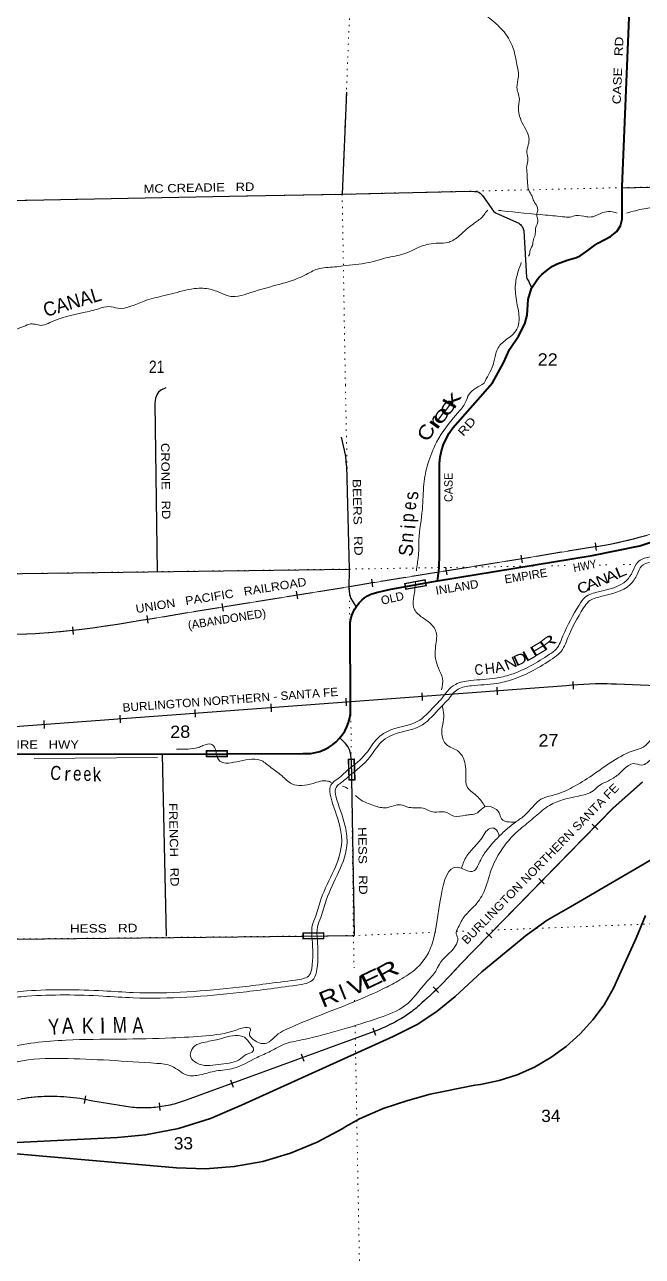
# Model space of a CAD drawing. Header units: feet. Extents: x 245918 to 509309, y -547785 to -360805.
# Drawn here: x 329308 to 338113, y -467793 to -450254 of the extents above; entities that cross this region are included whole.
import ezdxf
from ezdxf.enums import TextEntityAlignment as Align

# ---------------------------------------------------------------- set-up
doc = ezdxf.new("R2010")
doc.units = ezdxf.units.FT
doc.header["$LTSCALE"] = 60
doc.linetypes.add('DOTTED', pattern=[1.5, 0.3, -1.2])
doc.linetypes.add('LONG_DASHED', pattern=[7.5, 6, -1.5])
for name, color, linetype, lineweight in [('18', 7, 'Continuous', 35), ('26', 7, 'Continuous', 40), ('27', 7, 'Continuous', 13), ('29', 7, 'Continuous', 25), ('31', 7, 'Continuous', 13), ('34', 7, 'Continuous', 25), ('39', 7, 'Continuous', 13), ('61', 7, 'Continuous', 13), ('63', 7, 'Continuous', 25), ('7', 7, 'DOTTED', 13)]:
    doc.layers.add(name, color=color, linetype=linetype, lineweight=lineweight)
doc.layers.add('30', color=7, linetype='Continuous')
doc.layers.add('41', color=7, linetype='Continuous')

msp = doc.modelspace()

# ---------------------------------------------------------------- linework, layer by layer
at = {"layer": '18'}
for points in [[(328620.1, -466199.5), (330633.4, -466102.66), (331032.49, -466063.3), (331502.09, -465970.78), (331959.45, -465829.69), (332399.55, -465641.56), (334558.71, -464661.53), (334616.14, -464636.34), (334910.83, -464484.6), (335188.04, -464302.88), (335444.73, -464093.18), (335825.64, -463743.65), (336386.54, -463281.83), (336448.51, -463230.31), (336756.7, -463005.53), (337086.69, -462814.21), (339209.82, -461578.25), (345967.91, -457802.6)], [(329024.69, -466318.99), (331471.55, -466534.99), (331883.98, -466546.68), (332295.37, -466515.21), (332701.22, -466440.9), (333097.07, -466324.58), (333478.6, -466167.51), (333841.62, -465971.43), (333877.53, -465949.27), (334082.27, -465836.49), (334418.32, -465687.29), (334768.12, -465574.04), (335089.54, -465485.31), (335726.83, -465355.51), (335807.09, -465344.35), (336070.81, -465289.16), (336327.33, -465206.71), (336573.82, -465097.9), (336807.58, -464963.92), (337026.07, -464806.24), (337226.87, -464626.59), (337407.79, -464426.93), (337566.85, -464209.45), (337702.31, -463976.53), (337812.68, -463730.74), (338026.23, -463262.58), (338158.96, -462937.45)]]:
    msp.add_lwpolyline(points, dxfattribs=at)
at = {"layer": '26'}
for points in [[(335978.97, -455352.16), (336133.08, -455068.93), (336218.24, -454878.38), (336349.5, -454692.08), (336436.61, -454513.6), (336469.28, -454393.16), (336486.41, -454168.12), (336531.31, -454007.54), (336620.18, -453879.32), (336643.97, -453848.73), (336681.67, -453811.02), (336730.57, -453767.19), (336773.3, -453735.33), (336832.45, -453694.82), (336869.13, -453675.45), (336900.02, -453661.56), (337042.67, -453609.97), (337175.23, -453570.4), (337226.73, -453543.97), (337322.08, -453480.64), (337436.6, -453393.11), (337479.07, -453366.82), (337660.05, -453271.19), (337750.66, -453197.25), (337803.19, -453117.1), (337823.69, -453024.74), (337823.91, -452564.46), (337939.48, -449807.35)], [(335193.75, -458174.01), (337395.69, -457815.04), (338075.17, -457674.59), (338075.98, -457674.38), (338132.7, -457658.52), (339029.9, -457352.93), (339319.8, -457199.73), (339778.85, -456963), (340487.38, -456545.69), (340570.08, -456490.21), (341872.04, -455578.86), (342157.85, -455394.24), (342230.1, -455351.62), (342391.27, -455271.05)], [(335193.75, -458174.01), (335197.09, -458147.68), (335217.54, -457986.69), (335221.86, -457795.48), (335221.97, -457719.43), (335219.65, -456537.63), (335220.69, -456501.85), (335230, -456410.66), (335248.79, -456320.94), (335276.85, -456233.67), (335313.89, -456149.82), (335359.48, -456070.3), (335413.14, -455995.98), (335978.97, -455352.16)], [(332199.86, -460635.29), (333272.49, -460632.7), (333321.36, -460634.33), (333387.91, -460630.5), (333453.69, -460619.73), (333517.99, -460602.15), (333580.1, -460577.95), (333639.34, -460547.38), (333695.05, -460510.79), (333746.64, -460468.58), (333793.54, -460421.2), (333835.22, -460369.19), (333871.24, -460313.1), (333901.2, -460253.55), (333924.77, -460191.2), (333941.69, -460126.73), (333951.78, -460060.84), (333954.93, -459994.25), (333951.1, -459927.71), (333947.66, -458789.82), (333949.47, -458768.81), (333957.77, -458717.27), (333971.4, -458666.88), (333990.23, -458618.19), (334014.05, -458571.74), (334042.59, -458528.03), (334075.54, -458487.55), (334112.54, -458450.72), (334153.19, -458417.97), (334197.04, -458389.65), (334243.61, -458366.07), (334292.39, -458347.48), (334342.85, -458334.1), (334525.88, -458291.88), (335030.47, -458200.63), (335193.75, -458174.01)], [(328577.12, -460844.02), (328569.76, -460644.04), (328769.87, -460643.56), (332199.86, -460635.29)]]:
    msp.add_lwpolyline(points, dxfattribs=at)
at = {"layer": '29'}
for p, q in [((333895.25, -451215.33), (333834.09, -452668.24)), ((328475.48, -458080.9), (333933.49, -458006.77)), ((331269.99, -460645.4), (331323.45, -463235.25)), ((333964.06, -460707.47), (334005.17, -463224.99))]:
    msp.add_line(p, q, dxfattribs=at)
for points in [[(337822.22, -452577.77), (339181.86, -452542.74), (339348.66, -452475.18), (339686.16, -452362.21), (339945.16, -452307.15), (340171.73, -452322.29), (340508.95, -452267.61), (341121.25, -452149.9), (341556.87, -452069.55), (341783.93, -451982.18), (341918.69, -451904.43), (342278.17, -451807.64), (342792.36, -451655.3), (343057.56, -451562.08), (343156.07, -451514.31), (343210.44, -451470.35), (343294.89, -451426.53), (343371.17, -451412.82), (343483.31, -451449.52), (343673.86, -451446.4), (344063.2, -451397.99), (344235.9, -451354.59), (344410.84, -451262.96)], [(317034.46, -452554.14), (318053.68, -452599.78), (323164.99, -452845), (326820.82, -452794.84), (327062.19, -452815.16), (327296.76, -452834.35), (327489.27, -452841.29), (327695.93, -452826.19), (327954.84, -452789.22), (328153.29, -452777.77), (328372.1, -452773.1), (332472.12, -452691.96), (333834.09, -452668.24), (335647.29, -452627.06)], [(335647.29, -452627.06), (335721.95, -452628.63), (335754.56, -452631.7), (335780.03, -452638.83), (335801.42, -452652.08), (335831.99, -452684.7), (335992.96, -452908.94), (336019.45, -452933.4), (336105.03, -452970.1), (336349.54, -453080.18), (336362.79, -453089.35), (336375.01, -453099.55), (336387.24, -453111.78), (336398.44, -453129.1), (336415.77, -453161.72), (336422.89, -453190.26), (336461.6, -453850.77), (336467.72, -453871.14), (336492.17, -453911.91), (336499.3, -453926.2), (336508.47, -453948.61), (336535.16, -454001.99)], [(331322.77, -455424.86), (331250.71, -455461.05), (331215.55, -455487.94), (331196.94, -455514.84), (331174.2, -455572.77), (331163.9, -455646.51)], [(331163.81, -455645.56), (331163.9, -455646.51), (331196.47, -458043.95)], [(333896.48, -456531.1), (333885.19, -456402.37), (333868.65, -456311.34), (333823.15, -456129.28)], [(333896.48, -456531.1), (333933.49, -458006.77), (333931.15, -458284.79)], [(333931.15, -458284.79), (333938.96, -458361.56), (333959.64, -458423.62), (334027.88, -458541.55)], [(333964.06, -460707.47), (333957.56, -460651.75), (333941.02, -460587.61), (333916.2, -460533.82), (333883.11, -460488.31), (333802.47, -460407.62)], [(328666.69, -463279.31), (333268.31, -463232.49), (334005.17, -463224.99)]]:
    msp.add_lwpolyline(points, dxfattribs=at)
at = {"layer": '31'}
for p, q in [((334008.73, -460710.27), (334017.63, -461010.14)), ((334017.63, -461010.14), (333927.67, -461012.81)), ((333274.02, -463187), (333574, -463183.79)), ((333574, -463183.79), (333574.96, -463273.78))]:
    msp.add_line(p, q, dxfattribs=at)
for points in [[(333927.67, -461012.81), (333918.77, -460712.94), (334008.73, -460710.27)], [(333574.96, -463273.78), (333274.98, -463276.99), (333274.02, -463187)]]:
    msp.add_lwpolyline(points, dxfattribs=at)
for points in [[(333927, -460720.69), (334000.97, -460718.5), (334009.39, -461002.38), (333935.42, -461004.57)], [(333282.1, -463194.9), (333566.09, -463191.87), (333566.88, -463265.87), (333282.89, -463268.9)]]:
    msp.add_lwpolyline(points, close=True, dxfattribs=at)
at = {"layer": '34', "lineweight": 13}
for p, q in [((330630.51, -458792.41), (337404.79, -457694.61)), ((319274.07, -460985.3), (337028.79, -459668.43)), ((331610.66, -465568.49), (334290.17, -464589.88))]:
    msp.add_line(p, q, dxfattribs=at)
at = {"layer": '34'}
for p, q in [((329990.65, -458827.6), (330002.26, -458937.6)), ((336036.8, -459685.74), (336044.98, -459796.05)), ((337119.33, -459605.66), (337128.07, -459715.92)), ((333884.71, -459845.36), (333892.9, -459955.67)), ((334967.72, -459767.65), (334975.9, -459877.96)), ((331732.63, -460004.98), (331740.81, -460115.29)), ((332815.63, -459927.27), (332823.82, -460037.58)), ((329580.54, -460164.6), (329588.72, -460274.91)), ((330663.55, -460086.89), (330671.73, -460197.2)), ((337396.69, -461637.9), (337475.76, -461715.24)), ((336635.64, -462412.34), (336714.71, -462489.68)), ((335887.82, -463180.72), (335966.89, -463258.06)), ((335131.81, -463956.92), (335207.9, -464037.19)), ((334270.41, -464540.14), (334308.36, -464644.04)), ((333249.62, -464910.18), (333287.56, -465014.07)), ((332243.37, -465280.46), (332281.31, -465384.35)), ((330178.23, -465506.16), (330158.78, -465615.05)), ((331223.8, -465608.18), (331237.27, -465717.97))]:
    msp.add_line(p, q, dxfattribs=at)
for points in [[(330881.69, -458752.82), (330630.68, -458793.5), (330460.87, -458820.75), (330274.66, -458848.13), (330087.19, -458872.32), (329898.44, -458892.24), (329710.68, -458909.94), (329460.23, -458929.2), (329333.52, -458934.57), (327080.62, -458968.23)], [(341437.09, -459755.08), (341340.44, -459761.67), (341236.32, -459767.38), (341131.67, -459771.27), (341026.53, -459772.73), (340922.05, -459773.03), (340817.64, -459771.52), (340712.73, -459767.59), (337744.74, -459644.88), (337673.27, -459643.7), (337609.45, -459642.08), (337526.15, -459642.02), (337443.43, -459642.83), (337360.39, -459645.12), (337277.08, -459649.36), (337194.33, -459654.49), (337111.75, -459661.04), (337028.88, -459669.53), (320859.91, -460868.78)], [(338113.56, -461039.21), (337696.83, -461409.09), (335511.68, -463643.41), (335505.11, -463651.11), (335426.36, -463737.87), (335345.37, -463823.01), (335264.02, -463906.68), (335180.85, -463989.25), (335095.45, -464070.21), (335009.7, -464149.69), (334971.72, -464183.78), (334952.36, -464201.95), (334931.11, -464220.93), (334909.71, -464239.63), (334887.78, -464258.08), (334865.73, -464276.02), (334843.29, -464293.63), (334820.38, -464310.75), (334797.46, -464327.5), (334774.13, -464343.92), (334750.33, -464359.86), (334726.51, -464375.43), (334702.44, -464390.59)], [(334702.44, -464390.59), (334677.9, -464405.26), (334660.3, -464415.69), (334624.71, -464436.01), (334588.64, -464456.09), (334552.21, -464475.27), (334515.57, -464493.73), (334478.33, -464511.75), (334441.07, -464528.93), (334403.53, -464545.7), (334365.45, -464561.72), (334327.34, -464576.89), (334290.55, -464590.92), (331611.03, -465569.53), (331582.81, -465579.97), (331554.5, -465589.71), (331526.02, -465598.96), (331497.24, -465607.95), (331468.38, -465616.24), (331439.51, -465623.99), (331410.36, -465631.47), (331381.11, -465638.26), (331351.86, -465644.49), (331322.25, -465650.31), (331292.79, -465655.52), (331263.2, -465660.4), (331233.38, -465664.65), (331203.69, -465668.29), (331173.82, -465671.45), (331143.99, -465674.22), (331113.92, -465676.35), (331084.06, -465678.04), (331053.95, -465679.08), (331024.03, -465679.68), (330993.94, -465679.81), (330963.99, -465679.32), (330934.01, -465678.29), (330904.08, -465676.88), (330874.06, -465674.76), (330844.09, -465672.27), (330814.25, -465669.16), (330784.45, -465665.68), (330754.74, -465661.42), (330725.07, -465656.8), (330695.59, -465651.72), (330666.09, -465646.1), (330661.6, -465645.13), (330634.51, -465642.11), (330279.04, -465582.36), (330233.51, -465572.32), (330188.05, -465563.39), (330142.41, -465555.24), (330096.4, -465547.54), (330050.41, -465540.95), (330004.49, -465535.19), (329958.2, -465529.9), (329911.95, -465525.69), (329865.77, -465522.33), (329819.15, -465519.69), (329772.88, -465517.94), (329726.49, -465516.71), (329679.87, -465516.54), (329633.59, -465517.23), (329587.13, -465518.72), (329540.82, -465520.79), (329494.27, -465523.89), (329448.12, -465527.63), (329401.73, -465532.41), (329355.74, -465537.83), (329309.58, -465544.02), (329263.77, -465551.11)]]:
    msp.add_lwpolyline(points, dxfattribs=at)
at = {"layer": '34', "lineweight": 13}
for points in [[(327080.61, -458967.13), (329333.49, -458933.47), (329337.5, -458933.3)], [(337673.3, -459642.6), (337744.78, -459643.78), (340712.78, -459766.49)], [(335510.87, -463642.66), (337696.08, -461408.29), (338112.83, -461038.39)], [(330279.25, -465581.27), (330634.67, -465641.02), (330661.78, -465644.04)]]:
    msp.add_lwpolyline(points, dxfattribs=at)
for centre, radius, start, end in [((336027.31, -450104.31), 7726.7, 284.66693, 300.54952), ((336754.25, -452920.47), 4818.26, 277.7595, 284.78346), ((328813.55, -448119.28), 10826.68, 272.75262, 279.66123), ((337541.23, -464400.93), 4760.16, 88.41009, 96.17993), ((330500.56, -459176.04), 6712.22, 311.75996, 318.28344), ((333847.5, -462998.01), 1632.88, 300.54433, 313.47468), ((333469.1, -462380.13), 2357.36, 290.38333, 300.83291), ((329691.13, -468178.27), 2662.76, 77.23995, 108.89262), ((331005.14, -463959.94), 1718.74, 258.47626, 290.62833)]:
    msp.add_arc(centre, radius, start, end, dxfattribs=at)
at = {"layer": '39'}
msp.add_line((329443.78, -460704.41), (331201.24, -460690.08), dxfattribs=at)
for points in [[(336491.07, -453549.3), (336495.44, -453543.07), (336513.87, -453464.77), (336552.4, -453376.51), (336554.6, -453336.33), (336583.07, -453256.06), (336591.57, -453155.6), (336624.26, -453031.14), (336606.54, -452962.72), (336620.89, -452898.47), (336613.11, -452848.18), (336565.38, -452763.54), (336539.63, -452697.09), (336493.91, -452610.44), (336476.33, -452513.88), (336468.96, -452377.17), (336465.5, -452262.59), (336482, -452168.2), (336466.4, -452077.68), (336486.99, -451965.22), (336495.5, -451864.76), (336479.73, -451808.41), (336416.15, -451683.49), (336362.6, -451556.61), (336345.04, -451456.03), (336359.76, -451313.39), (336340.12, -451226.87), (336324.45, -451150.42), (336345.26, -450993.74), (336324.02, -450822.79), (336274.94, -450601.47), (336203.49, -450446.36), (336117.8, -450331.39), (336008, -450224.34), (335916.1, -450149.54), (335753.99, -450076.42), (335610.13, -449963.18), (335574.23, -449920.8), (335548.71, -449806.12), (335529, -449733.66), (335478.95, -449713.33), (335430.99, -449676.92), (335433.36, -449602.57), (335435.7, -449532.23), (335409.88, -449479.85), (335408.02, -449449.69), (335450.34, -449407.68), (335492.7, -449357.63), (335520.93, -449327.62), (335501.32, -449235.06), (335487.7, -449146.56), (335500.06, -449080.29), (335530.42, -449022.15), (335512.64, -448965.78), (335478.83, -448907.34), (335467.31, -448800.75), (335477.78, -448708.35), (335544.46, -448606.15), (335655.45, -448465.98), (335685.98, -448373.67), (335734.43, -448307.57), (335887.42, -448191.71), (335917.75, -448141.61), (335966.26, -448063.45), (336018.64, -448015.45), (336055.04, -447953.32), (336053.26, -447907.08), (336040.05, -447734.16), (336024.5, -447631.58), (336012.85, -447553.14), (336005.13, -447488.78), (335994.32, -447235.48), (335987.8, -447168.42)], [(337888.73, -452936.67), (338137.3, -452875.48), (338356.04, -452850.38), (338562.65, -452845.33), (338668.91, -452853.87), (338898.01, -452760.48), (339151.32, -452637.06), (339352.27, -452557.61), (339617.55, -452448.31), (339876.58, -452387.23), (340025.03, -452379.89), (340133.33, -452382.41)], [(328441.84, -454831.3), (328586.83, -454830.3), (328731.27, -454822.94), (328888.07, -454749.31), (329143.46, -454611.83), (329294.17, -454552.24), (329392.62, -454516.53), (329478.83, -454524.98), (329563.01, -454535.42), (329667.5, -454495.72), (330145.53, -454355.27), (330362.41, -454300.01), (330510.98, -454268.55), (330635.23, -454291.25), (331010.78, -454190.52), (331279.89, -454117.42), (331603.2, -454036.54), (331765.79, -454009.16), (331980.3, -454028.27), (332152.47, -454095.41), (332230.56, -454121.91), (332310.77, -454126.3), (332477.43, -454086.89), (332905.25, -453960.27), (333134.23, -453893.02), (333293, -453825.43), (333397.56, -453771.65), (333481.98, -453733.86), (333726.81, -453704.87), (333843.21, -453689.34), (334204.46, -453642.8), (334493.64, -453567.79), (334740.63, -453508.66), (334961.73, -453409.2), (335070.18, -453379.57), (335208.64, -453366.15), (335339.06, -453354.71), (335409.4, -453326.9), (335558.38, -453211.03), (335741.61, -453063.15), (335856.41, -452963.2), (335902.83, -452903.12), (335907.85, -452899.69)], [(336055.61, -452897.21), (336111.42, -452904.1), (336730.88, -452965.32), (337009.54, -452992.76), (337081.73, -452995.11), (337166.09, -452971.39), (337314.42, -452990.18), (337404.68, -452988.6), (337545.36, -452930.97), (337657.75, -452915.42), (337751.49, -452937.38)], [(335857.3, -455358.57), (335919.66, -455238.77), (335986.53, -455096.37), (336023.4, -454937.76), (336112.37, -454787.44), (336271.43, -454661.56), (336336.08, -454563.38), (336354.81, -454422.77), (336317.86, -454183.41), (336307.09, -453920.05), (336354.12, -453733.35), (336386.17, -453640.53)], [(344852.12, -455224.8), (344914.19, -455674.38), (344865.77, -456068.37), (344694.68, -456434.01), (344559.29, -456634.61), (344514.5, -456864), (344519.17, -457048.55), (344376.58, -457305.43), (344001.84, -457862.61), (343550.01, -458216.23), (343384.48, -458411.23), (343231.18, -458620.11), (342973.07, -458926.8), (342675.59, -459143.76), (342135.93, -459243.79), (341473.16, -459144.93), (341033.42, -458808.09), (340388.23, -458121.03), (339855.91, -457895.89), (339526.35, -457834.39), (339340.85, -457895.23), (339082.98, -458079.52), (338956.66, -458213.77), (338886.64, -458361.25), (338840.16, -458612.75), (338822.85, -458801.62), (338833.08, -459094.43), (338844.68, -459343.09), (338809.72, -459419.84), (338811.05, -459512.13), (338813.08, -459514.1), (338818.62, -459620.38), (338697.98, -460009.38), (338454.23, -460478.4), (338256.96, -460695.94), (338100.09, -460796.51), (337981.56, -460776.13), (337852.39, -460852.23), (337781.24, -460921.47), (337646.3, -461013.7), (337503.05, -461085.98), (337409.98, -461163.57), (337202.64, -461238.77), (336787.7, -461371.13), (336585.58, -461530.54), (336391.51, -461691.84), (336243.18, -461828.41), (336093.68, -462023.18), (335959.24, -462289.98), (335851.61, -462608.57), (335712.27, -462813.23), (335568.15, -462963.79), (335478.38, -463131.62), (335459.07, -463182.06), (335480.26, -463262.02), (335445.85, -463376.89), (335219.07, -463632.97), (335168.37, -463730.02), (335040.27, -463880.34), (334724.63, -464227.99), (334372.27, -464391.56), (333286.57, -464704.08), (333154.7, -464732.06), (333036.89, -464761.84), (332812.04, -464873.41), (332620.91, -464960.43), (332286.46, -465115.71), (332040.51, -465153.35), (331806.83, -465208.86), (331626.53, -465213.45), (331404.22, -465084.2), (331193.23, -465045.08), (329843.5, -464976.11), (329200.88, -465023.44), (328847.79, -465136.85), (328650.13, -465187.84), (328536, -465195.5), (328438.81, -465265.11), (328289.66, -465345.51), (327522.29, -465496.96), (327202.69, -465569.76), (326910.25, -465441.51), (326474.98, -465136.71), (326388.39, -465107.85), (326230.56, -465142.22), (326084.09, -465130.27), (325829.89, -465151.97), (325683.82, -465168.11), (325605.86, -465181.26), (325608.55, -465229.38), (325476.54, -465247.33), (325321.68, -465209.41), (325226.26, -465262.95), (325011.47, -465237.93), (324789.06, -465241.12), (324616.89, -465253.62), (324502.65, -465253.24)], [(335857.3, -455358.57), (335738.1, -455432.53), (335643.08, -455514.15), (335588.8, -455641.35), (335486.52, -455775.25), (335180.03, -456201.02), (335056.16, -456505.8), (334998.24, -456797.59), (334977.32, -457153.06), (334927.58, -457595.22), (334919.03, -457836.14), (334906.28, -457924.61), (334891.1, -458032)], [(335239.03, -459866.98), (335448.19, -459648.57), (335663.83, -459593.31), (336020.08, -459560.11), (336233.77, -459508.89), (336790.75, -459219.99), (336883.88, -459146.42), (336981.34, -458956.4), (337211.52, -458519.68), (337298.09, -458408.08), (337489.34, -458329.09), (337887.81, -458166.87), (337974.21, -458043.22), (338046.41, -457907.75), (338205.69, -457835.24), (338415.92, -457822.19), (338570.32, -457828.01), (338862.95, -457691.38), (338934.21, -457630.16), (339048.28, -457480.04), (339726.7, -457135.22), (339865.64, -457181.39), (340016.93, -457249.46), (340177.72, -457142.81), (340332.91, -456925.88), (340485.73, -456682.9), (340661.91, -456531.89), (341527.63, -455973.69), (341588.65, -455896.57), (341602.7, -455810.24)], [(335348.03, -459861.6), (335487.55, -459715.91), (335676.7, -459667.44), (336032.36, -459634.29), (336260.17, -459579.69), (336831.63, -459283.27), (336943.17, -459195.16), (337047.88, -458991), (337274.81, -458560.46), (337345.14, -458469.79), (337517.8, -458398.48), (337936.6, -458227.98), (338038.27, -458082.48), (338100.63, -457965.47), (338224.16, -457909.24), (338416.83, -457897.28), (338585.62, -457903.64), (338904.01, -457754.98), (338989.12, -457681.87), (339097.59, -457539.11), (339732.77, -457216.27), (339838.36, -457251.36), (340023.9, -457334.84), (340230.68, -457197.68), (340395.21, -456967.7), (340543.17, -456732.45), (340706.84, -456592.16), (341578.73, -456029.98), (341659.55, -455927.84), (341684.53, -455774.3)], [(334881.21, -458185.23), (334856.92, -458392.86), (334849.07, -458543.47), (334945.12, -458672.53), (335078.78, -458768.94), (335172.92, -458904.04), (335162.25, -459136.96), (335206.4, -459419.26), (335264.61, -459564.91), (335248.38, -459724.15)], [(318169.09, -467369.08), (318253.25, -467287.13), (318413.4, -467136.35), (318608.23, -467027.21), (319089.24, -466751.44), (319226.16, -466657.17), (319288.68, -466545.91), (319444.3, -466497.53), (319519.92, -466460.33), (319641.85, -466438.52), (319775.08, -466366.38), (320001.39, -466216.66), (320254.84, -466142.8), (320346.46, -466103.36), (320439.56, -466027.78), (320492.99, -465980.86), (320498.19, -465924.6), (320623.58, -465864.62), (320884.79, -465772.59), (320991.74, -465684.77), (321040.53, -465593.77), (321191.83, -465523.38), (321347.91, -465507.1), (321470.98, -465425.07), (321692.43, -465355.69), (322119.73, -465247.23), (322241.2, -465193.32), (322288.71, -465152.51), (322323.65, -465073.75), (322460.77, -464993.53), (322813.74, -464872.09), (323146, -464843.25), (323346.92, -464878.5), (323464.96, -464864.77), (323608.93, -464842.64), (323777.99, -464892.4), (323874.34, -464903.06), (324042.88, -464916.7), (324480.4, -464960.6), (324671.73, -465026.08), (324774.15, -465040.67), (324968.33, -465025.85), (325176.39, -465000.8), (325536.99, -464991.62), (325864.4, -464904.66), (326087.88, -464837.25), (326331.72, -464791.62), (326563.59, -464888.63), (326739.64, -465006.51), (326885.18, -465092.72), (327136.52, -465289.78), (327307.79, -465353.54), (327524.04, -465340.42), (328286.34, -465114.79), (328680.57, -464936.58), (329013.73, -464831.48), (329897.84, -464714.48), (330673.2, -464699.36), (331404.45, -464682.87), (331890.99, -464651.83), (332306.73, -464575.64), (332506.63, -464540.67), (332524.78, -464548.44), (332513.72, -464614.82), (332567.14, -464706.36), (332649.99, -464753.33), (332762.25, -464755.74), (332869.23, -464669.93), (333109.68, -464528.03), (334117.85, -464120.3), (334442.36, -463971.17), (334655.16, -463857.76), (334895.23, -463689.78), (335130.03, -463295.13), (335528, -462264.05), (335606.66, -462299.04), (335710.97, -462305.58), (335777.76, -462212.32), (335863.63, -462052.56), (336021.24, -461863.69), (336145.7, -461739.51), (336284.34, -461625.15), (336407.29, -461535.1), (336549.53, -461392.6), (336640.39, -461301), (336873.66, -461217.4), (337118.66, -461113.56), (337394.8, -460945.06), (338008.86, -460585.11), (338122.49, -460543.35), (338243.07, -460427.25), (338456.14, -460054.98), (338522.11, -459626.63), (338541.81, -459463.81)], [(333918.18, -460862.39), (334171.78, -460634.03), (334339, -460416.93), (334477.87, -460318.62), (334904.71, -460178.07), (335152.04, -459957.81), (335239.03, -459866.98)], [(333927.03, -460955.35), (334227.04, -460685.2), (334391.54, -460471.63), (334512.02, -460386.34), (334942.96, -460244.44), (335204.15, -460011.84), (335348.03, -459861.6)], [(335258.4, -459955.19), (335282.1, -460082.37), (335256.04, -460359.65), (335320.26, -460505.22), (335475.81, -460591.28), (335574.04, -460732.34), (335597.61, -460976.81), (335609.34, -461095.04), (335749.61, -461233.49), (335868, -461382.29)], [(331475.06, -460570.17), (331781.67, -460545.85), (331849.44, -460520.8), (331977.48, -460504.92), (332024.37, -460560.43), (332032.18, -460586.65)], [(332032.12, -460586.46), (332072.77, -460720.27), (332664.05, -460725.85), (332801.66, -460818.19), (332971.87, -460948.19), (333115.84, -461064.52), (333418.36, -461058.18), (333626.31, -461025.1), (333682.06, -461044.61)], [(333405.27, -463279.08), (333407.57, -463089.03), (333457.61, -462945.84), (333536.2, -462697.91), (333827.12, -461887.08), (333799.89, -461666.74), (333671.65, -461251.2), (333663.53, -461104.84), (333795.89, -460972.51), (333918.18, -460862.39)], [(333480.23, -463282.64), (333482.42, -463102.2), (333528.77, -462969.55), (333607.27, -462721.91), (333903.74, -461895.6), (333873.51, -461650.96), (333746.03, -461237.87), (333740.27, -461134.17), (333847.53, -461026.93), (333927.03, -460955.35)], [(333838.41, -461099.33), (333896.21, -461119.56), (333913.36, -461134.41)], [(334023.58, -461229.84), (334080.89, -461279.46), (334286.68, -461374.83), (334465.47, -461404.38), (334663.28, -461363.42), (334786.05, -461399.79), (334986.62, -461410.96), (335147.78, -461468.86), (335287.98, -461462.83), (335427.13, -461523.05), (335593.31, -461512.64), (335667.33, -461503.56), (335761.13, -461476.13), (335868.14, -461392.32), (336014.81, -461418.32), (336071.81, -461479.7), (336103.05, -461561.53), (336213.95, -461608.1), (336310.15, -461608.73)], [(335536.77, -462259.18), (335611.64, -462088.28), (335727.94, -461954.18), (335824.44, -461836.41), (335883.25, -461745.27), (335960.67, -461694), (336010.91, -461703.31), (336073.02, -461803.24)], [(317371.82, -466659.29), (317980.33, -466428.2), (318604.5, -466074.12), (318896.81, -465915.43), (319028.68, -465887.45), (319382.77, -465844.26), (319568.25, -465781.4), (319789.09, -465669.88), (319975.29, -465518.73), (320530.55, -465249.92), (320866.74, -465076.55), (321217.18, -464919.03), (321440.34, -464829.55), (321684.56, -464810), (322831.09, -464685.23), (322995.04, -464658.8), (323189.16, -464639.97), (323696.35, -464650.76), (324031.97, -464716.19), (324491.79, -464777.83), (324846, -464742.66), (325321.71, -464655.59), (325691.43, -464584.07), (325974.01, -464584.04), (326478.09, -464518.63), (327968.26, -464320.71), (328196.01, -464271.3), (328770.9, -464112.57), (329002.54, -464055.08), (329336.63, -464014.18), (330428.82, -464012.58), (330856.03, -464036.57), (332366, -463960.77), (333168.17, -463858.99), (333369.49, -463783.87), (333400.25, -463693.13), (333405.27, -463279.08)], [(317445.79, -466712.46), (318012.39, -466496.24), (318640.9, -466139.7), (318923.03, -465986.54), (319041.03, -465961.5), (319399.52, -465917.77), (319597.33, -465850.73), (319830.1, -465733.19), (320015.8, -465582.44), (320564.08, -465317.01), (320899.33, -465144.13), (321246.52, -464988.07), (321457.68, -464903.4), (321691.61, -464884.68), (322841.12, -464759.58), (323004.64, -464733.22), (323191.99, -464715.05), (323688.32, -464725.61), (324019.8, -464790.23), (324490.5, -464853.33), (324856.47, -464816.99), (325335.58, -464729.3), (325698.62, -464659.07), (325978.86, -464659.04), (326487.85, -464592.99), (327981.17, -464394.65), (328213.96, -464344.15), (328789.92, -464185.13), (329016.18, -464128.97), (329341.26, -464089.17), (330426.77, -464087.58), (330855.81, -464111.68), (332372.61, -464035.53), (333186.24, -463932.3), (333429.08, -463841.68), (333475.1, -463705.94), (333480.23, -463282.64)], [(332530.09, -464777.12), (332440.42, -464674.06), (332349.88, -464649.27), (332042.13, -464709.86), (331828.34, -464755.06), (331711.03, -464818.95), (331674.92, -464955.91), (331760.29, -465038.97), (331911.15, -465076.94), (332069.23, -465060.63), (332225.26, -465040.34), (332356.92, -464998.32), (332466.02, -464920.51), (332515.85, -464901.73), (332571.37, -464860.81), (332530.09, -464777.12)]]:
    msp.add_spline(points, degree=3, dxfattribs=at)
at = {"layer": '61'}
for p, q in [((334722.45, -458209.91), (335017.73, -458156.9)), ((335017.73, -458156.9), (335033.63, -458245.49)), ((331897.75, -460590.18), (332197.75, -460590.18)), ((332197.75, -460590.18), (332197.75, -460680.18))]:
    msp.add_line(p, q, dxfattribs=at)
for points in [[(335033.63, -458245.49), (334738.35, -458298.49), (334722.45, -458209.91)], [(332197.75, -460680.18), (331897.75, -460680.18), (331897.75, -460590.18)]]:
    msp.add_lwpolyline(points, dxfattribs=at)
for points in [[(334731.73, -458216.37), (335011.26, -458166.18), (335024.34, -458239.02), (334744.81, -458289.2)], [(331905.75, -460598.18), (332189.75, -460598.18), (332189.75, -460672.18), (331905.75, -460672.18)]]:
    msp.add_lwpolyline(points, close=True, dxfattribs=at)
at = {"layer": '63'}
for p, q in [((337439.54, -457633), (337455.1, -457742.51)), ((336380.35, -457806.43), (336398.04, -457915.61)), ((335308.12, -457977.54), (335325.82, -458086.73)), ((334250.14, -458151.64), (334267.83, -458260.82)), ((333177.91, -458322.75), (333195.61, -458431.94)), ((332119.93, -458496.85), (332137.62, -458606.03)), ((331047.7, -458667.96), (331065.4, -458777.15))]:
    msp.add_line(p, q, dxfattribs=at)
at = {"layer": '63', "linetype": 'LONG_DASHED'}
msp.add_lwpolyline([(338180.37, -457526.33), (338049.91, -457562.76), (337984.06, -457580.28), (337982.28, -457581.03), (337900.37, -457601.44), (337818.86, -457620.82), (337736.68, -457638.82), (337653.77, -457654.99), (337571.2, -457670.13), (337488.43, -457683.84), (337404.95, -457695.7), (330903.19, -458749.34)], dxfattribs=at)
at = {"layer": '7'}
for p, q in [((336816.28, -457960.03), (337023.82, -457956.67)), ((337496.41, -457949.01), (337646.93, -457946.57)), ((337840.04, -457943.44), (338022.1, -457940.49)), ((335569, -463163.63), (335466.28, -463167.64)), ((334011.52, -464144.29), (334011.88, -464164.06))]:
    msp.add_line(p, q, dxfattribs=at)
for points in [[(334136.99, -409673.61), (334153.18, -414747.92), (334179.82, -420042.27), (334204.56, -425314.5), (334236.58, -430741.53), (334258.58, -436166.5), (334324.23, -441690.17), (334059.01, -447198.2), (333834.09, -452668.24), (333879.95, -455390.86)], [(345832.8, -452461.45), (344461.28, -452449.07), (339181.86, -452542.74), (333834.09, -452668.24), (328372.1, -452773.1), (323164.99, -452845), (318053.68, -452599.78), (317034.46, -452554.14)], [(333879.95, -455390.86), (333933.49, -458006.77), (333965.22, -460711.09)], [(317108.15, -457910.88), (318162.69, -457940.39), (323233.73, -458141.9), (328475.48, -458080.9), (333933.49, -458006.77), (336572.94, -457963.98)], [(333968.77, -461013.56), (333994.72, -463225.1), (334003.14, -463686.03)], [(348899.19, -462907.67), (344644.89, -462986.33), (339220.23, -463021.07), (335917.19, -463150.03)], [(335170.8, -463179.18), (333994.72, -463225.1), (333574.33, -463229.37)], [(333266.92, -463232.5), (328666.69, -463279.31), (323348.19, -463299.28), (318211.61, -463277.29), (317181.96, -463277.1)], [(334018.17, -464507.96), (334089.66, -468418.87), (334118.94, -473005.64), (334179.4, -478254.02), (334184.22, -483590.52), (334179.72, -488836.91), (334375.45, -494765.67), (334584.39, -500082.22), (334605.65, -501078.48)]]:
    msp.add_lwpolyline(points, dxfattribs=at)

# ---------------------------------------------------------------- texts
at = {"layer": '27'}
for s, rotation, width, p in [('CASE   RD', 87.6, 1.2, (337803.08, -451389.9)), ('RD', 48.689, 1.25, (335560.31, -456124.12)), ('CASE', 90.112, 0.95, (335408.93, -457050.49)), ('HWY', 10.842, 0.9, (337138.62, -458049.87)), ('INLAND', 9.259, 1.05, (335175.41, -458373.06)), ('EMPIRE   HWY', 0.215, 1.15, (328790.72, -460567.71))]:
    msp.add_text(s, height=120, rotation=rotation, dxfattribs=dict(at, width=width)).set_placement(p)
for s, rotation, p in [('EMPIRE', 9.259, (336157.92, -458212.18)), ('OLD', 12.989, (334402.36, -458515.36))]:
    msp.add_text(s, height=120, rotation=rotation, dxfattribs=at).set_placement(p)
at = {"layer": '30'}
for s, rotation, width, p in [('MC CREADIE   RD', 1.134, 1.15, (331004.72, -452650.99)), ('CRONE   RD', 270.778, 1.15, (331251.58, -456211.23)), ('BEERS   RD', 271.437, 1.2, (333981.36, -456724.78)), ('FRENCH   RD', 271.183, 1.15, (331364.31, -461338.08)), ('HESS   RD', 270.936, 1.2, (334059.97, -461681.26)), ('HESS   RD', 0.583, 1.2, (329954.39, -463186.2))]:
    msp.add_text(s, height=120, rotation=rotation, dxfattribs=dict(at, width=width)).set_placement(p)
at = {"layer": '34'}
for s, rotation, width, p in [('BURLINGTON NORTHERN - SANTA FE', 4.242, 1.05, (330709.06, -460040.1)), ('BURLINGTON NORTHERN SANTA FE', 45.637, 1.1, (335610.15, -463360.72))]:
    msp.add_text(s, height=120, rotation=rotation, dxfattribs=dict(at, width=width)).set_placement(p)
at = {"layer": '41', "width": 0.95}
msp.add_text('CANAL', height=200, rotation=16.545, dxfattribs=at).set_placement((330419.66, -454177.68), align=Align.RIGHT)
at = {"layer": '41'}
for s, height, rotation, width, p in [('k', 200, 60.442, 1.65, (335484.92, -455647.9)), ('e', 200, 53.289, 1.7, (335404.15, -455756.02)), ('r', 200, 55.151, 1.85, (335230.49, -455969.76)), ('e', 200, 54.082, 1.7, (335311.06, -455870.51)), ('C', 200, 64.759, 1.2, (335120.62, -456101.21)), ('e', 200, 85.38, 0.8, (334887.13, -457111.34)), ('s', 200, 90.631, 0.9, (334918.06, -456960.77)), ('p', 200, 88.107, 0.85, (334861.8, -457278.44)), ('n', 200, 84.906, 0.95, (334846, -457566.43)), ('N', 150, 21.91, 1.2, (337567.6, -458228.63)), ('A', 150, 22.558, 1.25, (337696.93, -458175.26)), ('L', 150, 22.558, 1.35, (337832.69, -458110.92)), ('C', 150, 22.562, 1.15, (337297.82, -458336.37)), ('A', 150, 21.911, 1.25, (337419.41, -458285.5)), ('R', 150, 37.015, 1.65, (336809.1, -459109.14)), ('L', 150, 28.878, 1.5, (336527.03, -459291.56)), ('E', 150, 30.465, 1.65, (336661.3, -459210.26)), ('C', 150, 5.211, 0.85, (335789.13, -459511.88)), ('A', 150, 13.201, 1.05, (336092.56, -459473.65)), ('N', 150, 22.473, 1.2, (336262.83, -459416.05)), ('D', 150, 24.351, 1.3, (336400.94, -459356)), ('C', 200, 355.695, 0.8, (329744.92, -461008.82)), ('e', 200, 357.097, 0.8, (330055.03, -461018.1)), ('e', 200, 2.447, 0.75, (330206.79, -461022.62)), ('k', 200, 2.447, 0.9, (330343.77, -461032.39)), ('E', 225, 25.489, 1.5, (334294.44, -463942.49)), ('R', 225, 28.985, 1.45, (334534.43, -463826.43)), ('V', 225, 23.478, 1.25, (334090.16, -464040.18)), ('R', 225, 21.974, 1.25, (333684.24, -464207.5)), ('Y', 225, 4.739, 0.8, (329736.29, -464635.43)), ('A', 225, 1.485, 0.85, (329927.29, -464619.26)), ('K', 225, 1.115, 0.85, (330212.21, -464620.59)), ('M', 225, 1.228, 0.8, (330667.51, -464610.48)), ('A', 225, 1.277, 0.8, (330926.69, -464616.18))]:
    msp.add_text(s, height=height, rotation=rotation, dxfattribs=dict(at, width=width)).set_placement(p, align=Align.CENTER)
for s, height, rotation, p in [('i', 200, 86.638, (334875.19, -457409.65)), ('S', 200, 83.569, (334842.87, -457745.33)), ('H', 150, 6.29, (335946.65, -459495.59)), ('r', 200, 355.695, (329911.43, -461021.57)), ('I', 225, 21.959, (333880.04, -464131.59)), ('I', 225, 1.121, (330421.77, -464620.23))]:
    msp.add_text(s, height=height, rotation=rotation, dxfattribs=at).set_placement(p, align=Align.CENTER)
at = {"layer": '63', "width": 1.1}
msp.add_text('UNION   PACIFIC   RAILROAD', height=120, rotation=9.117, dxfattribs=at).set_placement((330901.21, -458633.67))
at = {"layer": '63'}
msp.add_text('(ABANDONED)', height=120, rotation=9.117, dxfattribs=at).set_placement((331645.69, -458865.39))
at = {"layer": '7'}
for s, width, p in [('22', 1.1, (336906.12, -455109.76)), ('21', 0.85, (331300.33, -455213.95))]:
    msp.add_text(s, height=175, rotation=359.73, dxfattribs=dict(at, width=width)).set_placement(p, align=Align.RIGHT)
for s, width, p in [('28', 1.1, (331383.86, -460412.41)), ('27', 1.1, (336633.35, -460534.57)), ('34', 1.05, (336672.41, -465881.12)), ('33', 1.05, (331435.81, -466272.36))]:
    msp.add_text(s, height=175, rotation=0.82, dxfattribs=dict(at, width=width)).set_placement(p)

doc.saveas('drawing.dxf')
